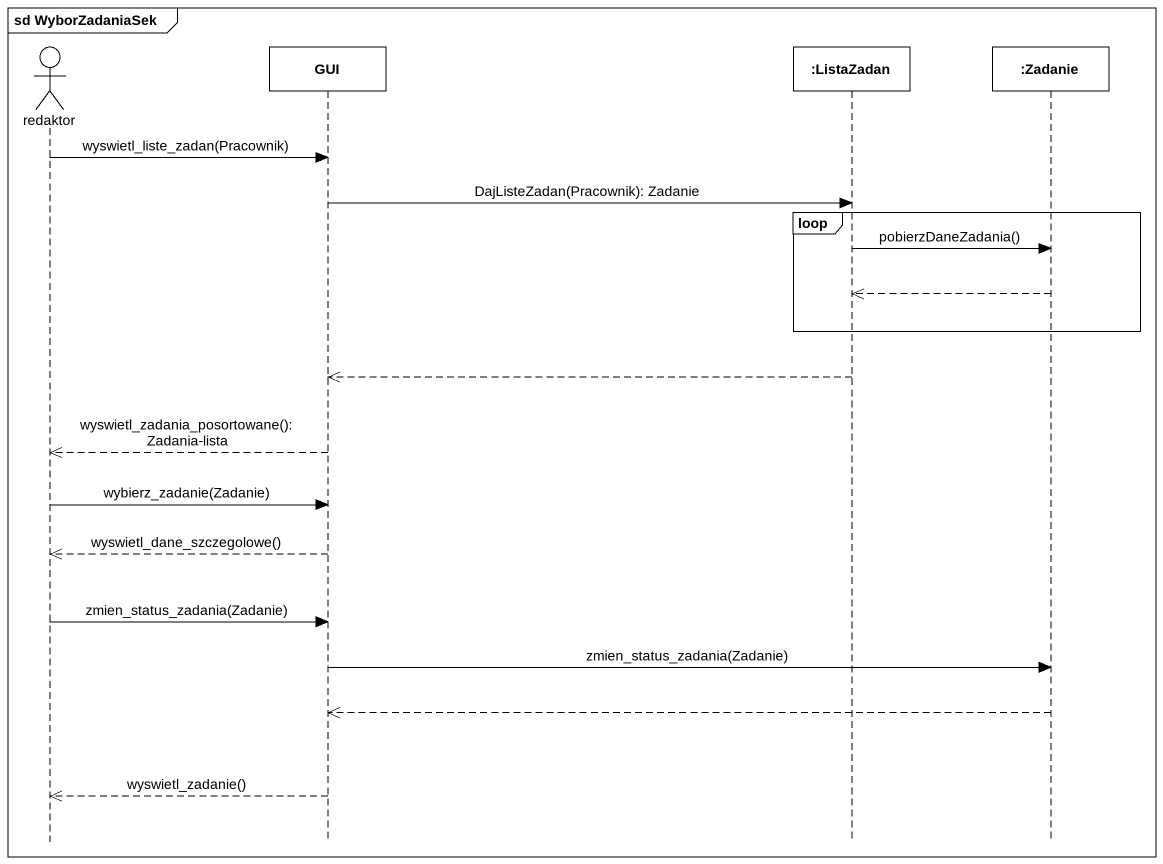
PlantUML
@startuml
mainframe sd WyborZadaniaSek
hide footbox
actor redaktor
participant GUI
participant ":ListaZadan" as ListaZadan
participant ":Zadanie" as Zadanie

redaktor -> GUI : wyswietl_liste_zadan(Pracownik)
GUI -> ListaZadan : DajListeZadan(Pracownik): Zadanie
loop
  ListaZadan -> Zadanie : pobierzDaneZadania()
  Zadanie -->> ListaZadan
end
ListaZadan -->> GUI
GUI -->> redaktor : wyswietl_zadania_posortowane():Zadania-lista
redaktor -> GUI : wybierz_zadanie(Zadanie)
GUI -->> redaktor : wyswietl_dane_szczegolowe()
redaktor -> GUI : zmien_status_zadania(Zadanie)
GUI -> Zadanie : zmien_status_zadania(Zadanie)
Zadanie -->> GUI
GUI -->> redaktor : wyswietl_zadanie()
@enduml
